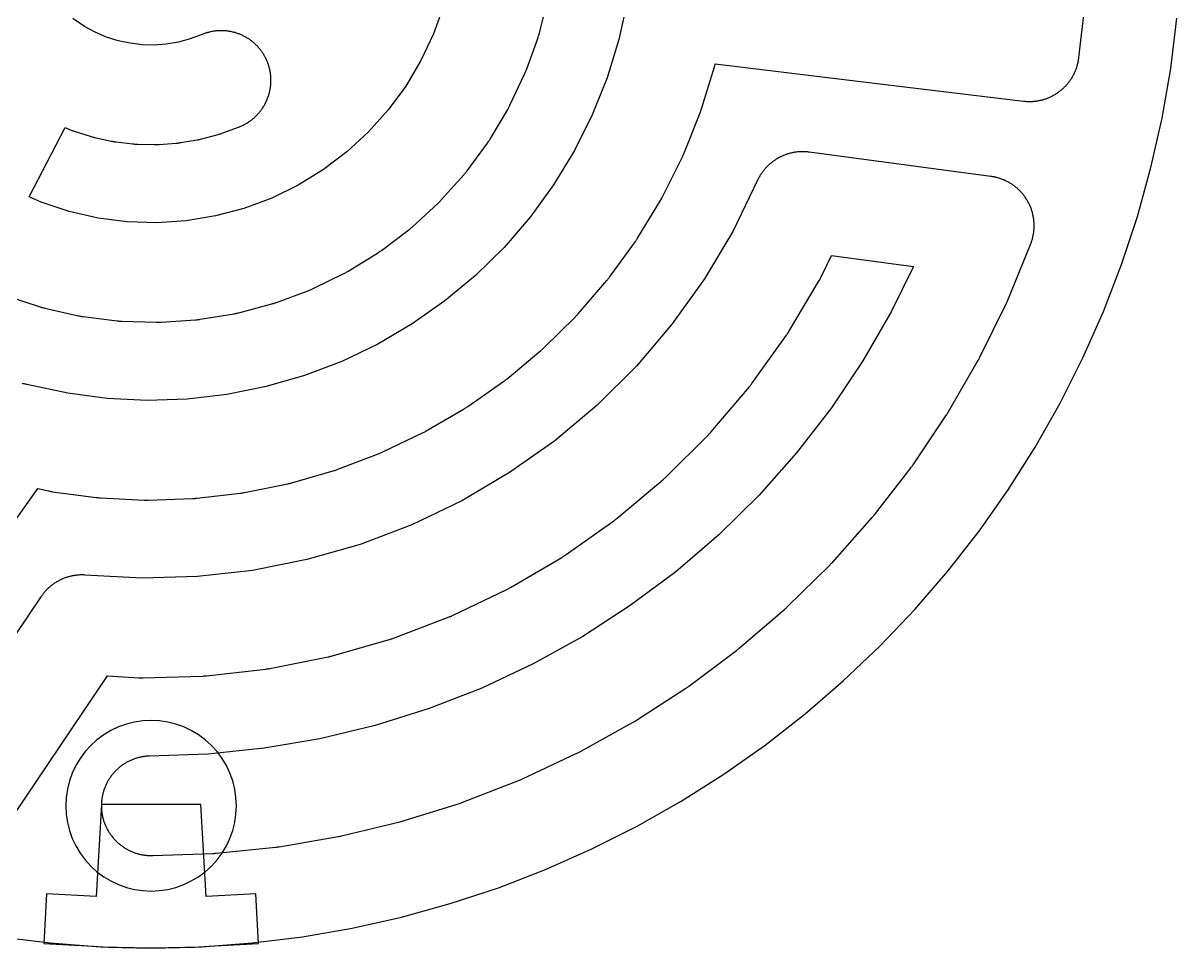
# Model space of a CAD drawing. Header units: millimetres. Extents: x -145 to 145, y -145 to 145.
# Drawn here: x -18 to 144.3, y -145 to -14.9 of the extents above; entities that cross this region are included whole.
import ezdxf

# ---------------------------------------------------------------- set-up
doc = ezdxf.new("R2010")
doc.units = ezdxf.units.MM
for name, color, linetype in [('BOUNDARY', 3, 'CONTINUOUS'), ('CORRIDORS', 1, 'CONTINUOUS'), ('WEDGE_CUT', 1, 'CONTINUOUS')]:
    doc.layers.add(name, color=color, linetype=linetype)

msp = doc.modelspace()

# ---------------------------------------------------------------- linework, layer by layer
at = {"layer": 'BOUNDARY'}
msp.add_lwpolyline([(-21.276, -143.431), (-14.212, -144.302), (-7.115, -144.825), (0, -145), (7.115, -144.825), (14.212, -144.302), (21.276, -143.431), (28.288, -142.214), (35.232, -140.655), (42.091, -138.756), (48.849, -136.524), (55.489, -133.963), (61.995, -131.078), (68.353, -127.879), (74.545, -124.371), (80.558, -120.563), (86.376, -116.465), (91.987, -112.087), (97.376, -107.438), (102.53, -102.53), (107.438, -97.376), (112.087, -91.987), (116.465, -86.376), (120.563, -80.558), (124.371, -74.545), (127.879, -68.353), (131.078, -61.995), (133.963, -55.489), (136.524, -48.849), (138.756, -42.091), (140.655, -35.232), (142.214, -28.288), (143.431, -21.276), (144.302, -14.212)], dxfattribs=at)
msp.add_lwpolyline([(12, -125), (11.942, -123.824), (11.769, -122.659), (11.483, -121.517), (11.087, -120.408), (10.583, -119.343), (9.978, -118.333), (9.276, -117.387), (8.485, -116.515), (7.613, -115.724), (6.667, -115.022), (5.657, -114.417), (4.592, -113.913), (3.483, -113.517), (2.341, -113.231), (1.176, -113.058), (0, -113), (-1.176, -113.058), (-2.341, -113.231), (-3.483, -113.517), (-4.592, -113.913), (-5.657, -114.417), (-6.667, -115.022), (-7.613, -115.724), (-8.485, -116.515), (-9.276, -117.387), (-9.978, -118.333), (-10.583, -119.343), (-11.087, -120.408), (-11.483, -121.517), (-11.769, -122.659), (-11.942, -123.824), (-12, -125), (-11.942, -126.176), (-11.769, -127.341), (-11.483, -128.483), (-11.087, -129.592), (-10.583, -130.657), (-9.978, -131.667), (-9.276, -132.613), (-8.485, -133.485), (-7.613, -134.276), (-6.667, -134.978), (-5.657, -135.583), (-4.592, -136.087), (-3.483, -136.483), (-2.341, -136.769), (-1.176, -136.942), (0, -137), (1.176, -136.942), (2.341, -136.769), (3.483, -136.483), (4.592, -136.087), (5.657, -135.583), (6.667, -134.978), (7.613, -134.276), (8.485, -133.485), (9.276, -132.613), (9.978, -131.667), (10.583, -130.657), (11.087, -129.592), (11.483, -128.483), (11.769, -127.341), (11.942, -126.176)], close=True, dxfattribs=at)
at = {"layer": 'CORRIDORS'}
for points in [[(-28.448, -98.026), (-15.955, -80.385), (-14.422, -80.719), (-14.307, -80.743), (-14.19, -80.765), (-14.074, -80.785), (-13.957, -80.804), (-13.853, -80.818), (-7.707, -81.633), (-7.59, -81.648), (-7.472, -81.66), (-7.354, -81.671), (-7.236, -81.68), (-7.13, -81.686), (-0.939, -81.99), (-0.821, -81.994), (-0.703, -81.997), (-0.584, -81.998), (-0.466, -81.997), (-0.361, -81.994), (5.835, -81.786), (5.953, -81.781), (6.071, -81.774), (6.189, -81.765), (6.307, -81.754), (6.411, -81.743), (12.568, -81.025), (12.685, -81.01), (12.802, -80.994), (12.919, -80.975), (13.036, -80.954), (13.139, -80.934), (19.215, -79.71), (19.331, -79.686), (19.447, -79.66), (19.561, -79.631), (19.676, -79.601), (19.776, -79.573), (25.731, -77.852), (25.845, -77.818), (25.958, -77.782), (26.07, -77.745), (26.181, -77.705), (26.28, -77.668), (32.072, -75.461), (32.183, -75.418), (32.292, -75.373), (32.401, -75.326), (32.509, -75.278), (32.606, -75.232), (38.195, -72.553), (38.301, -72.501), (38.406, -72.447), (38.511, -72.392), (38.614, -72.334), (38.705, -72.282), (44.054, -69.151), (44.156, -69.091), (44.256, -69.028), (44.356, -68.964), (44.454, -68.898), (44.541, -68.838), (49.613, -65.276), (49.709, -65.208), (49.804, -65.137), (49.898, -65.065), (49.991, -64.992), (50.072, -64.925), (54.832, -60.957), (54.922, -60.88), (55.011, -60.802), (55.099, -60.723), (55.185, -60.642), (55.26, -60.569), (59.678, -56.221), (59.762, -56.137), (59.844, -56.052), (59.925, -55.966), (60.004, -55.878), (60.073, -55.799), (64.117, -51.102), (64.193, -51.012), (64.268, -50.92), (64.341, -50.827), (64.413, -50.733), (64.476, -50.648), (68.118, -45.632), (68.187, -45.535), (68.254, -45.438), (68.32, -45.339), (68.383, -45.24), (68.438, -45.151), (71.654, -39.852), (71.715, -39.75), (71.831, -39.544), (71.886, -39.439), (71.933, -39.346), (74.701, -33.801), (74.753, -33.695), (74.803, -33.588), (74.851, -33.48), (74.898, -33.371), (74.938, -33.274), (77.239, -27.519), (77.282, -27.409), (77.323, -27.298), (77.362, -27.186), (77.399, -27.074), (77.431, -26.973), (79.249, -21.048), (79.283, -20.935), (79.315, -20.821), (79.345, -20.707), (79.358, -20.653), (97.881, -22.89), (97.883, -22.89), (122.723, -25.88), (122.841, -25.893), (122.959, -25.904), (123.077, -25.913), (123.195, -25.92), (123.313, -25.926), (123.431, -25.929), (123.55, -25.93), (123.668, -25.929), (123.786, -25.926), (123.905, -25.922), (124.023, -25.915), (124.141, -25.906), (124.258, -25.895), (124.376, -25.882), (124.493, -25.867), (124.611, -25.851), (124.727, -25.832), (124.844, -25.811), (124.96, -25.789), (125.076, -25.764), (125.191, -25.737), (125.306, -25.709), (125.42, -25.678), (125.534, -25.646), (125.647, -25.612), (125.76, -25.575), (125.872, -25.537), (125.983, -25.497), (126.094, -25.455), (126.204, -25.412), (126.313, -25.366), (126.421, -25.318), (126.529, -25.269), (126.636, -25.218), (126.742, -25.165), (126.846, -25.111), (126.95, -25.054), (127.053, -24.996), (127.156, -24.936), (127.257, -24.874), (127.356, -24.811), (127.455, -24.746), (127.553, -24.679), (127.65, -24.611), (127.745, -24.541), (127.839, -24.47), (127.932, -24.396), (128.024, -24.322), (128.115, -24.246), (128.204, -24.168), (128.292, -24.089), (128.378, -24.008), (128.463, -23.926), (128.547, -23.842), (128.629, -23.757), (128.71, -23.671), (128.79, -23.583), (128.868, -23.494), (128.944, -23.404), (129.019, -23.312), (129.092, -23.219), (129.164, -23.125), (129.234, -23.03), (129.302, -22.933), (129.369, -22.835), (129.434, -22.737), (129.498, -22.637), (129.56, -22.536), (129.62, -22.434), (129.678, -22.331), (129.735, -22.227), (129.79, -22.122), (129.843, -22.017), (129.894, -21.91), (129.943, -21.803), (129.991, -21.694), (130.037, -21.585), (130.081, -21.475), (130.123, -21.365), (130.163, -21.253), (130.201, -21.142), (130.238, -21.029), (130.272, -20.916), (130.305, -20.802), (130.336, -20.688), (130.364, -20.573), (130.391, -20.458), (130.416, -20.342), (130.439, -20.226), (130.46, -20.11), (130.479, -19.993), (130.496, -19.876), (130.511, -19.756), (131.507, -11.371)], [(-20.181, -53.301), (-15.594, -54.819), (-15.482, -54.855), (-15.368, -54.889), (-15.255, -54.921), (-15.14, -54.952), (-15.025, -54.98), (-14.942, -55), (-10.23, -56.068), (-10.115, -56.093), (-9.999, -56.116), (-9.882, -56.137), (-9.766, -56.157), (-9.649, -56.174), (-9.565, -56.185), (-4.772, -56.794), (-4.655, -56.808), (-4.537, -56.82), (-4.419, -56.83), (-4.301, -56.838), (-4.183, -56.844), (-4.097, -56.847), (0.732, -56.99), (0.85, -56.992), (0.968, -56.993), (1.087, -56.991), (1.205, -56.988), (1.323, -56.982), (1.408, -56.977), (6.228, -56.653), (6.346, -56.644), (6.464, -56.633), (6.582, -56.62), (6.699, -56.606), (6.816, -56.589), (6.899, -56.575), (11.665, -55.788), (11.782, -55.768), (11.898, -55.746), (12.014, -55.722), (12.129, -55.696), (12.244, -55.668), (12.327, -55.646), (16.996, -54.402), (17.11, -54.371), (17.224, -54.337), (17.337, -54.302), (17.449, -54.265), (17.561, -54.226), (17.64, -54.197), (22.166, -52.509), (22.277, -52.466), (22.386, -52.422), (22.495, -52.376), (22.604, -52.328), (22.711, -52.279), (22.789, -52.241), (27.131, -50.123), (27.237, -50.071), (27.342, -50.016), (27.446, -49.96), (27.549, -49.902), (27.651, -49.842), (27.725, -49.797), (31.842, -47.269), (31.942, -47.206), (32.041, -47.142), (32.14, -47.076), (32.237, -47.008), (32.332, -46.939), (32.4, -46.888), (36.254, -43.975), (36.348, -43.903), (36.44, -43.829), (36.531, -43.754), (36.621, -43.677), (36.71, -43.599), (36.773, -43.542), (40.328, -40.27), (40.415, -40.189), (40.5, -40.106), (40.583, -40.023), (40.666, -39.937), (40.746, -39.851), (40.803, -39.788), (44.025, -36.189), (44.104, -36.1), (44.18, -36.01), (44.255, -35.919), (44.329, -35.826), (44.401, -35.732), (44.449, -35.667), (47.312, -31.774), (47.382, -31.678), (47.449, -31.581), (47.515, -31.483), (47.58, -31.384), (47.642, -31.283), (47.687, -31.209), (50.16, -27.057), (50.22, -26.955), (50.278, -26.852), (50.334, -26.748), (50.388, -26.643), (50.441, -26.537), (50.477, -26.461), (52.538, -22.091), (52.588, -21.984), (52.636, -21.875), (52.681, -21.766), (52.725, -21.656), (52.768, -21.546), (52.797, -21.466), (54.427, -16.916), (54.466, -16.804), (54.503, -16.692), (54.538, -16.579), (54.571, -16.465), (54.603, -16.351), (54.624, -16.269), (55.807, -11.584)], [(67.041, -11.446), (65.779, -17.223), (64.134, -22.584), (62.043, -27.814), (59.537, -32.833), (56.619, -37.642), (53.32, -42.186), (49.651, -46.447), (45.647, -50.387), (41.326, -53.989), (36.734, -57.214), (31.883, -60.053), (26.814, -62.484), (21.571, -64.481), (16.164, -66.044), (10.663, -67.152), (5.074, -67.804), (-0.536, -67.992), (-6.162, -67.716), (-11.721, -66.979), (-17.501, -65.72), (-17.616, -65.696), (-17.733, -65.674), (-17.849, -65.654), (-17.966, -65.635), (-18.083, -65.619)], [(41.133, -12.512), (39.73, -16.429), (37.959, -20.183), (35.832, -23.755), (33.37, -27.102), (30.601, -30.195), (27.54, -33.012), (24.228, -35.516), (20.686, -37.691), (16.961, -39.508), (13.062, -40.962), (9.046, -42.032), (4.955, -42.708), (0.811, -42.986), (-3.347, -42.863), (-7.462, -42.34), (-11.515, -41.422), (-15.464, -40.115), (-17.165, -39.362), (-12.076, -29.612), (-11.468, -29.872), (-11.359, -29.917), (-11.249, -29.961), (-11.138, -30.003), (-11.027, -30.043), (-10.915, -30.081), (-10.844, -30.104), (-8.577, -30.826), (-8.464, -30.861), (-8.351, -30.894), (-8.236, -30.925), (-8.122, -30.954), (-8.007, -30.981), (-7.933, -30.998), (-5.607, -31.501), (-5.491, -31.525), (-5.374, -31.547), (-5.258, -31.567), (-5.141, -31.585), (-5.024, -31.601), (-4.951, -31.61), (-2.588, -31.89), (-2.47, -31.903), (-2.352, -31.914), (-2.234, -31.923), (-2.116, -31.93), (-1.998, -31.935), (-1.923, -31.937), (0.456, -31.991), (0.574, -31.993), (0.693, -31.993), (0.811, -31.99), (0.929, -31.986), (1.047, -31.98), (1.124, -31.974), (3.497, -31.801), (3.615, -31.792), (3.733, -31.78), (3.85, -31.767), (3.967, -31.751), (4.084, -31.734), (4.156, -31.722), (6.502, -31.325), (6.618, -31.304), (6.735, -31.281), (6.85, -31.257), (6.966, -31.23), (7.08, -31.202), (7.155, -31.182), (9.453, -30.563), (9.567, -30.531), (9.68, -30.498), (9.793, -30.462), (9.905, -30.425), (10.017, -30.385), (10.086, -30.36), (12.314, -29.526), (12.424, -29.483), (12.534, -29.439), (12.643, -29.393), (12.751, -29.345), (12.859, -29.295), (12.965, -29.244), (13.071, -29.19), (13.175, -29.135), (13.279, -29.078), (13.382, -29.019), (13.484, -28.959), (13.584, -28.897), (13.684, -28.833), (13.783, -28.768), (13.88, -28.701), (13.976, -28.632), (14.071, -28.561), (14.165, -28.489), (14.258, -28.416), (14.349, -28.341), (14.44, -28.264), (14.528, -28.186), (14.616, -28.106), (14.702, -28.025), (14.787, -27.943), (14.87, -27.859), (14.952, -27.773), (15.032, -27.687), (15.111, -27.598), (15.189, -27.509), (15.265, -27.418), (15.339, -27.326), (15.412, -27.233), (15.483, -27.139), (15.553, -27.043), (15.621, -26.946), (15.687, -26.848), (15.752, -26.749), (15.815, -26.649), (15.877, -26.548), (15.936, -26.446), (15.994, -26.342), (16.05, -26.238), (16.105, -26.133), (16.157, -26.027), (16.208, -25.92), (16.257, -25.813), (16.304, -25.704), (16.349, -25.595), (16.393, -25.485), (16.434, -25.374), (16.474, -25.262), (16.512, -25.15), (16.548, -25.038), (16.582, -24.924), (16.614, -24.81), (16.644, -24.696), (16.672, -24.581), (16.698, -24.466), (16.723, -24.35), (16.745, -24.234), (16.765, -24.117), (16.784, -24), (16.8, -23.883), (16.815, -23.766), (16.827, -23.648), (16.838, -23.53), (16.846, -23.412), (16.852, -23.294), (16.857, -23.176), (16.859, -23.057), (16.86, -22.939), (16.858, -22.821), (16.855, -22.703), (16.849, -22.584), (16.842, -22.466), (16.832, -22.348), (16.821, -22.231), (16.807, -22.113), (16.792, -21.996), (16.774, -21.879), (16.755, -21.762), (16.734, -21.646), (16.71, -21.53), (16.685, -21.414), (16.658, -21.299), (16.628, -21.184), (16.597, -21.07), (16.564, -20.957), (16.529, -20.843), (16.492, -20.731), (16.453, -20.619), (16.413, -20.508), (16.37, -20.398), (16.326, -20.288), (16.28, -20.179), (16.232, -20.071), (16.182, -19.964), (16.13, -19.857), (16.076, -19.752), (16.021, -19.647), (15.964, -19.544), (15.905, -19.441), (15.845, -19.339), (15.783, -19.239), (15.719, -19.139), (15.653, -19.041), (15.586, -18.943), (15.517, -18.847), (15.446, -18.752), (15.374, -18.658), (15.301, -18.566), (15.225, -18.474), (15.149, -18.384), (15.07, -18.295), (14.991, -18.208), (14.909, -18.122), (14.827, -18.037), (14.743, -17.954), (14.657, -17.872), (14.57, -17.792), (14.482, -17.713), (14.393, -17.636), (14.302, -17.56), (14.21, -17.486), (14.116, -17.413), (14.022, -17.342), (13.926, -17.272), (13.829, -17.204), (13.731, -17.138), (13.632, -17.073), (13.532, -17.01), (13.431, -16.949), (13.328, -16.89), (13.225, -16.832), (13.121, -16.776), (13.016, -16.722), (12.91, -16.669), (12.803, -16.619), (12.695, -16.57), (12.586, -16.523), (12.477, -16.478), (12.367, -16.434), (12.256, -16.393), (12.145, -16.353), (12.032, -16.316), (11.92, -16.28), (11.806, -16.246), (11.692, -16.214), (11.578, -16.184), (11.463, -16.156), (11.348, -16.13), (11.232, -16.106), (11.115, -16.084), (10.999, -16.063), (10.882, -16.045), (10.765, -16.029), (10.647, -16.014), (10.53, -16.002), (10.412, -15.992), (10.294, -15.983), (10.176, -15.977), (10.057, -15.973), (9.939, -15.97), (9.821, -15.97), (9.702, -15.972), (9.584, -15.975), (9.466, -15.981), (9.348, -15.989), (9.23, -15.998), (9.112, -16.01), (8.995, -16.024), (8.877, -16.039), (8.76, -16.057), (8.644, -16.076), (8.527, -16.098), (8.411, -16.122), (8.296, -16.147), (8.181, -16.174), (8.066, -16.204), (7.952, -16.235), (7.838, -16.268), (7.726, -16.303), (7.613, -16.34), (7.501, -16.379), (7.406, -16.414), (5.488, -17.132), (3.838, -17.577), (2.141, -17.864), (0.442, -17.987), (-1.273, -17.949), (-2.967, -17.748), (-4.649, -17.384), (-6.279, -16.865), (-7.853, -16.193), (-9.356, -15.375), (-11.027, -14.246)], [(-19.356, -126.354), (-6.128, -106.739), (-1.738, -106.983), (-1.62, -106.989), (-1.501, -106.992), (-1.383, -106.994), (-1.265, -106.993), (-1.152, -106.991), (7.218, -106.754), (7.336, -106.75), (7.455, -106.744), (7.573, -106.735), (7.69, -106.725), (7.803, -106.713), (16.123, -105.776), (16.241, -105.762), (16.358, -105.746), (16.475, -105.727), (16.592, -105.707), (16.702, -105.686), (24.919, -104.056), (25.035, -104.032), (25.15, -104.006), (25.265, -103.978), (25.38, -103.949), (25.489, -103.918), (33.542, -101.606), (33.655, -101.573), (33.768, -101.537), (33.88, -101.5), (33.992, -101.46), (34.098, -101.421), (41.928, -98.443), (42.039, -98.4), (42.148, -98.355), (42.257, -98.308), (42.365, -98.26), (42.469, -98.211), (50.019, -94.587), (50.125, -94.535), (50.231, -94.481), (50.335, -94.425), (50.439, -94.368), (50.537, -94.311), (57.757, -90.068), (57.858, -90.007), (57.959, -89.945), (58.058, -89.88), (58.156, -89.815), (58.249, -89.75), (65.089, -84.917), (65.185, -84.848), (65.28, -84.777), (65.374, -84.705), (65.466, -84.631), (65.551, -84.561), (71.965, -79.175), (72.055, -79.098), (72.144, -79.019), (72.231, -78.94), (72.317, -78.858), (72.399, -78.779), (78.339, -72.875), (78.422, -72.791), (78.504, -72.705), (78.584, -72.618), (78.663, -72.53), (78.736, -72.445), (84.162, -66.065), (84.238, -65.974), (84.313, -65.882), (84.385, -65.789), (84.457, -65.694), (84.524, -65.601), (89.395, -58.788), (89.463, -58.691), (89.53, -58.593), (89.594, -58.494), (89.657, -58.394), (89.716, -58.297), (93.999, -51.1), (94.059, -50.998), (94.117, -50.894), (94.173, -50.79), (94.228, -50.685), (94.278, -50.584), (95.732, -47.598), (107.247, -49.138), (104.117, -55.52), (100.136, -62.416), (95.701, -69.023), (90.809, -75.343), (85.523, -81.295), (79.842, -86.884), (73.792, -92.078), (67.408, -96.852), (60.717, -101.178), (53.748, -105.045), (46.52, -108.437), (39.107, -111.325), (31.498, -113.712), (23.747, -115.58), (15.897, -116.92), (7.967, -117.726), (-0.237, -118.004), (-0.355, -118.009), (-0.473, -118.016), (-0.591, -118.025), (-0.709, -118.036), (-0.827, -118.049), (-0.944, -118.064), (-1.061, -118.081), (-1.178, -118.1), (-1.295, -118.121), (-1.411, -118.144), (-1.526, -118.168), (-1.642, -118.195), (-1.756, -118.224), (-1.871, -118.255), (-1.984, -118.287), (-2.098, -118.322), (-2.21, -118.358), (-2.322, -118.396), (-2.433, -118.437), (-2.544, -118.479), (-2.654, -118.523), (-2.763, -118.568), (-2.871, -118.616), (-2.979, -118.665), (-3.085, -118.717), (-3.191, -118.77), (-3.296, -118.825), (-3.4, -118.881), (-3.503, -118.939), (-3.605, -119), (-3.706, -119.061), (-3.806, -119.125), (-3.904, -119.19), (-4.002, -119.257), (-4.098, -119.325), (-4.194, -119.395), (-4.288, -119.467), (-4.381, -119.54), (-4.472, -119.615), (-4.563, -119.691), (-4.652, -119.769), (-4.74, -119.849), (-4.826, -119.93), (-4.911, -120.012), (-4.995, -120.096), (-5.077, -120.181), (-5.158, -120.267), (-5.237, -120.355), (-5.315, -120.444), (-5.391, -120.535), (-5.466, -120.627), (-5.539, -120.72), (-5.61, -120.814), (-5.68, -120.909), (-5.749, -121.006), (-5.815, -121.103), (-5.88, -121.202), (-5.944, -121.302), (-6.005, -121.403), (-6.065, -121.505), (-6.123, -121.608), (-6.18, -121.712), (-6.235, -121.817), (-6.287, -121.923), (-6.339, -122.03), (-6.388, -122.137), (-6.435, -122.246), (-6.481, -122.355), (-6.525, -122.465), (-6.567, -122.575), (-6.607, -122.687), (-6.645, -122.799), (-6.681, -122.911), (-6.715, -123.025), (-6.748, -123.138), (-6.778, -123.253), (-6.807, -123.368), (-6.834, -123.483), (-6.858, -123.599), (-6.881, -123.715), (-6.902, -123.831), (-6.92, -123.948), (-6.937, -124.065), (-6.952, -124.183), (-6.965, -124.3), (-6.976, -124.418), (-6.985, -124.536), (-6.991, -124.654), (-6.996, -124.772), (-6.999, -124.891), (-7, -125.009), (-6.999, -125.127), (-6.996, -125.245), (-6.991, -125.364), (-6.983, -125.482), (-6.974, -125.6), (-6.963, -125.718), (-6.95, -125.835), (-6.935, -125.953), (-6.918, -126.07), (-6.899, -126.186), (-6.878, -126.303), (-6.855, -126.419), (-6.83, -126.535), (-6.803, -126.65), (-6.774, -126.764), (-6.743, -126.879), (-6.71, -126.992), (-6.676, -127.106), (-6.639, -127.218), (-6.601, -127.33), (-6.561, -127.441), (-6.518, -127.552), (-6.474, -127.662), (-6.428, -127.771), (-6.381, -127.879), (-6.331, -127.986), (-6.28, -128.093), (-6.226, -128.199), (-6.172, -128.303), (-6.115, -128.407), (-6.056, -128.51), (-5.996, -128.612), (-5.934, -128.713), (-5.871, -128.813), (-5.805, -128.911), (-5.738, -129.009), (-5.67, -129.105), (-5.6, -129.2), (-5.528, -129.295), (-5.38, -129.479), (-5.303, -129.569), (-5.225, -129.658), (-5.146, -129.746), (-5.065, -129.832), (-4.982, -129.917), (-4.898, -130.001), (-4.813, -130.083), (-4.727, -130.163), (-4.639, -130.242), (-4.549, -130.32), (-4.459, -130.396), (-4.367, -130.471), (-4.274, -130.544), (-4.18, -130.615), (-4.084, -130.685), (-3.987, -130.753), (-3.89, -130.82), (-3.791, -130.885), (-3.691, -130.948), (-3.59, -131.01), (-3.487, -131.069), (-3.384, -131.127), (-3.28, -131.184), (-3.175, -131.238), (-3.069, -131.291), (-2.963, -131.342), (-2.855, -131.391), (-2.747, -131.439), (-2.637, -131.484), (-2.527, -131.528), (-2.417, -131.57), (-2.193, -131.648), (-2.081, -131.684), (-1.967, -131.718), (-1.854, -131.75), (-1.739, -131.781), (-1.624, -131.809), (-1.509, -131.835), (-1.393, -131.86), (-1.277, -131.883), (-1.161, -131.903), (-1.044, -131.922), (-0.927, -131.938), (-0.809, -131.953), (-0.692, -131.966), (-0.574, -131.976), (-0.456, -131.985), (-0.338, -131.992), (-0.219, -131.997), (-0.101, -131.999), (0.017, -132), (0.136, -131.999), (0.237, -131.996), (8.675, -131.71), (8.793, -131.705), (8.911, -131.698), (9.029, -131.689), (9.146, -131.678), (17.545, -130.824), (17.663, -130.811), (17.78, -130.796), (17.897, -130.779), (18.014, -130.76), (26.337, -129.34), (26.454, -129.319), (26.57, -129.297), (26.686, -129.272), (26.8, -129.245), (35.008, -127.267), (35.123, -127.238), (35.237, -127.208), (35.351, -127.175), (35.463, -127.141), (43.518, -124.614), (43.631, -124.578), (43.743, -124.539), (43.854, -124.499), (43.964, -124.457), (51.831, -121.392), (51.941, -121.349), (52.05, -121.303), (52.159, -121.255), (52.264, -121.207), (59.908, -117.619), (60.015, -117.567), (60.121, -117.515), (60.226, -117.46), (60.33, -117.403), (67.715, -113.306), (67.818, -113.248), (67.92, -113.188), (68.021, -113.126), (68.12, -113.063), (75.211, -108.478), (75.31, -108.413), (75.407, -108.346), (75.504, -108.278), (75.602, -108.206), (82.365, -103.149), (82.459, -103.077), (82.552, -103.004), (82.644, -102.929), (82.733, -102.854), (89.14, -97.353), (89.229, -97.275), (89.317, -97.196), (89.403, -97.115), (89.489, -97.032), (95.509, -91.11), (95.593, -91.027), (95.675, -90.941), (95.756, -90.855), (95.834, -90.768), (101.441, -84.455), (101.519, -84.366), (101.595, -84.276), (101.67, -84.184), (101.743, -84.092), (106.911, -77.415), (106.982, -77.32), (107.052, -77.225), (107.121, -77.128), (107.187, -77.031), (111.892, -70.021), (111.957, -69.922), (112.021, -69.822), (112.082, -69.721), (112.142, -69.62), (116.364, -62.307), (116.423, -62.204), (116.479, -62.1), (116.534, -61.995), (116.587, -61.89), (120.306, -54.308), (120.357, -54.201), (120.406, -54.093), (120.454, -53.985), (120.499, -53.877), (123.698, -46.062), (123.742, -45.952), (123.784, -45.841), (123.824, -45.73), (123.863, -45.618), (123.899, -45.505), (123.933, -45.392), (123.966, -45.279), (123.997, -45.164), (124.025, -45.049), (124.052, -44.934), (124.077, -44.819), (124.1, -44.702), (124.121, -44.586), (124.139, -44.469), (124.156, -44.352), (124.171, -44.235), (124.184, -44.117), (124.195, -43.999), (124.204, -43.881), (124.211, -43.763), (124.216, -43.645), (124.219, -43.527), (124.22, -43.408), (124.219, -43.29), (124.216, -43.172), (124.211, -43.054), (124.204, -42.935), (124.195, -42.817), (124.184, -42.7), (124.171, -42.582), (124.156, -42.465), (124.139, -42.348), (124.12, -42.231), (124.099, -42.114), (124.076, -41.998), (124.051, -41.883), (124.025, -41.767), (123.996, -41.653), (123.965, -41.538), (123.933, -41.424), (123.898, -41.311), (123.862, -41.199), (123.823, -41.087), (123.783, -40.976), (123.741, -40.865), (123.697, -40.755), (123.651, -40.646), (123.604, -40.538), (123.554, -40.43), (123.503, -40.324), (123.45, -40.218), (123.395, -40.113), (123.338, -40.009), (123.28, -39.906), (123.22, -39.804), (123.158, -39.703), (123.095, -39.603), (122.963, -39.407), (122.894, -39.311), (122.824, -39.215), (122.752, -39.121), (122.679, -39.028), (122.604, -38.937), (122.528, -38.846), (122.45, -38.757), (122.37, -38.669), (122.29, -38.583), (122.207, -38.498), (122.124, -38.414), (122.038, -38.332), (121.952, -38.252), (121.864, -38.172), (121.775, -38.095), (121.684, -38.018), (121.593, -37.944), (121.5, -37.871), (121.405, -37.799), (121.31, -37.729), (121.213, -37.661), (121.116, -37.594), (121.017, -37.529), (120.917, -37.466), (120.816, -37.404), (120.714, -37.344), (120.611, -37.286), (120.507, -37.23), (120.402, -37.175), (120.296, -37.122), (120.189, -37.071), (120.082, -37.022), (119.973, -36.974), (119.864, -36.929), (119.754, -36.885), (119.643, -36.843), (119.532, -36.803), (119.42, -36.765), (119.308, -36.729), (119.194, -36.694), (119.08, -36.662), (118.966, -36.631), (118.851, -36.603), (118.736, -36.576), (118.62, -36.551), (118.504, -36.529), (118.388, -36.508), (118.271, -36.489), (118.148, -36.472), (92.578, -33.052), (92.461, -33.037), (92.343, -33.024), (92.225, -33.014), (92.107, -33.005), (91.989, -32.998), (91.871, -32.993), (91.752, -32.991), (91.634, -32.99), (91.516, -32.991), (91.398, -32.995), (91.279, -33), (91.161, -33.007), (91.043, -33.016), (90.926, -33.028), (90.808, -33.041), (90.691, -33.056), (90.574, -33.073), (90.457, -33.092), (90.34, -33.114), (90.224, -33.137), (90.109, -33.162), (89.994, -33.189), (89.879, -33.218), (89.765, -33.249), (89.651, -33.282), (89.538, -33.316), (89.425, -33.353), (89.313, -33.391), (89.202, -33.432), (89.092, -33.474), (88.982, -33.518), (88.873, -33.564), (88.765, -33.612), (88.657, -33.662), (88.551, -33.713), (88.445, -33.767), (88.34, -33.822), (88.237, -33.879), (88.134, -33.937), (88.032, -33.997), (87.931, -34.059), (87.832, -34.123), (87.733, -34.189), (87.635, -34.256), (87.539, -34.324), (87.444, -34.395), (87.35, -34.466), (87.257, -34.54), (87.166, -34.615), (87.076, -34.691), (86.987, -34.77), (86.899, -34.849), (86.813, -34.93), (86.728, -35.013), (86.645, -35.097), (86.563, -35.182), (86.482, -35.269), (86.403, -35.357), (86.325, -35.446), (86.249, -35.537), (86.175, -35.628), (86.102, -35.722), (86.031, -35.816), (85.961, -35.912), (85.893, -36.008), (85.826, -36.106), (85.761, -36.205), (85.698, -36.305), (85.637, -36.406), (85.577, -36.509), (85.519, -36.612), (85.463, -36.716), (85.408, -36.821), (85.356, -36.926), (81.816, -44.197), (77.835, -50.886), (73.308, -57.218), (68.267, -63.146), (62.734, -68.646), (56.771, -73.653), (50.414, -78.144), (43.697, -82.092), (36.674, -85.463), (29.394, -88.231), (21.906, -90.381), (14.267, -91.897), (6.527, -92.768), (-1.255, -92.989), (-9.322, -92.541), (-9.44, -92.535), (-9.559, -92.532), (-9.677, -92.53), (-9.795, -92.531), (-9.913, -92.533), (-10.032, -92.537), (-10.15, -92.544), (-10.268, -92.552), (-10.386, -92.563), (-10.503, -92.575), (-10.621, -92.59), (-10.738, -92.606), (-10.855, -92.624), (-10.971, -92.645), (-11.088, -92.667), (-11.203, -92.691), (-11.319, -92.717), (-11.434, -92.746), (-11.548, -92.776), (-11.662, -92.808), (-11.775, -92.842), (-11.888, -92.878), (-12, -92.915), (-12.112, -92.955), (-12.223, -92.996), (-12.333, -93.04), (-12.442, -93.085), (-12.551, -93.132), (-12.658, -93.181), (-12.765, -93.232), (-12.871, -93.284), (-12.976, -93.339), (-13.08, -93.395), (-13.184, -93.453), (-13.286, -93.512), (-13.387, -93.574), (-13.487, -93.637), (-13.586, -93.701), (-13.684, -93.768), (-13.781, -93.836), (-13.877, -93.905), (-13.971, -93.976), (-14.065, -94.049), (-14.157, -94.124), (-14.247, -94.2), (-14.337, -94.277), (-14.425, -94.356), (-14.512, -94.436), (-14.597, -94.518), (-14.681, -94.602), (-14.764, -94.686), (-14.845, -94.772), (-14.924, -94.86), (-15.003, -94.949), (-15.079, -95.039), (-15.154, -95.13), (-15.228, -95.223), (-15.3, -95.317), (-15.37, -95.412), (-15.439, -95.508), (-15.514, -95.616), (-28.246, -114.496)]]:
    msp.add_lwpolyline(points, dxfattribs=at)
at = {"layer": 'WEDGE_CUT'}
msp.add_lwpolyline([(-7, -124.804), (-7.728, -137.783), (-14.717, -137.391), (-15.109, -144.38), (-8.12, -144.772), (-6.091, -144.872), (-4.062, -144.943), (-2.031, -144.986), (0, -145), (2.031, -144.986), (4.062, -144.943), (6.091, -144.872), (8.12, -144.772), (15.109, -144.38), (14.717, -137.391), (7.728, -137.783), (7, -124.804)], close=True, dxfattribs=at)

doc.saveas('drawing.dxf')
